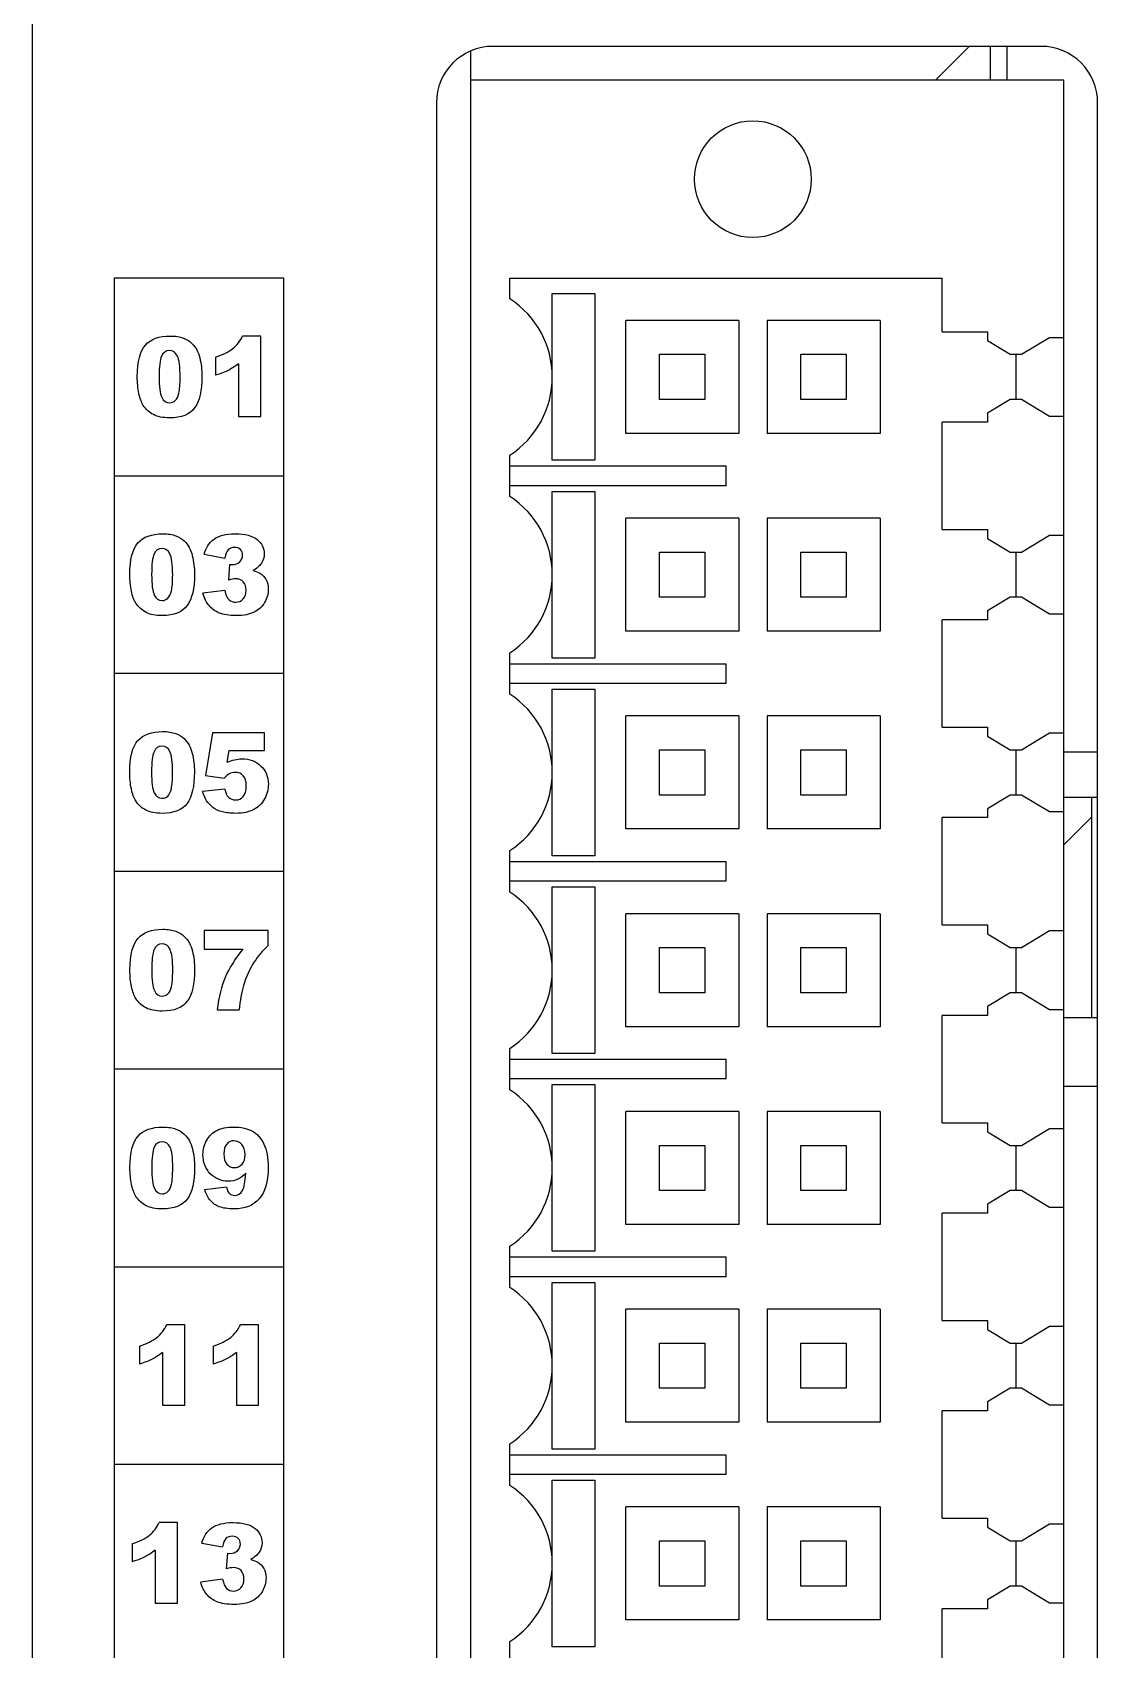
# Model space of a CAD drawing. Header units: millimetres. Extents: x 40 to 416, y -270 to 20.
# Drawn here: x 281.75 to 300.6, y -212.03 to -183.4 of the extents above; entities that cross this region are included whole.
import ezdxf

# ---------------------------------------------------------------- set-up
doc = ezdxf.new("R2010")
doc.units = ezdxf.units.MM
for name, color, linetype in [('1728620000_DXF_CONTINUOUS_LINE', 7, 'CONTINUOUS'), ('AIOJ784_4_00DXF_CONTINUOUS_LINE', 7, 'CONTINUOUS'), ('AOMJ712I_002DXF_CONTINUOUS_LINE', 7, 'CONTINUOUS'), ('IO_CH_PCB_DXF_CONTINUOUS_LINE', 7, 'CONTINUOUS'), ('TE_1734099_5DXF_CONTINUOUS_LINE', 7, 'CONTINUOUS')]:
    doc.layers.add(name, color=color, linetype=linetype)

# ---------------------------------------------------------------- blocks, each defined once
blk = doc.blocks.new('MOD_AOM712i')
at = {"layer": '1728620000_DXF_CONTINUOUS_LINE', "color": 7, "linetype": 'Continuous'}
for p, q in [((7.5, 85.75), (7.5, 15.75)), ((18, 85.75), (7.5, 85.75)), ((18, 15.75), (18, 85.75)), ((8.2, 81.883), (8.2, 82.25)), ((8.2, 82.25), (15.85, 82.25)), ((15.85, 81.3), (15.85, 82.25)), ((8.95, 80.504), (8.95, 81.975)), ((8.95, 81.975), (9.702, 81.975)), ((9.702, 81.975), (9.702, 79.025)), ((10.25, 79.5), (10.25, 81.5)), ((12.25, 81.5), (10.25, 81.5)), ((12.25, 81.5), (12.25, 79.5)), ((12.75, 81.5), (12.75, 79.5)), ((14.75, 81.5), (12.75, 81.5)), ((14.75, 81.5), (14.75, 79.5)), ((15.85, 81.3), (16.65, 81.3)), ((16.65, 81.3), (16.65, 81.142)), ((16.65, 81.142), (17.053, 80.9)), ((17.25, 80.9), (17.75, 81.2)), ((17.75, 81.2), (18, 81.2)), ((10.85, 80.1), (10.85, 80.9)), ((10.85, 80.9), (11.65, 80.9)), ((11.65, 80.9), (11.65, 80.1)), ((13.35, 80.1), (13.35, 80.9)), ((13.35, 80.9), (14.15, 80.9)), ((14.15, 80.9), (14.15, 80.1)), ((17.053, 80.9), (17.25, 80.9)), ((17.15, 80.9), (17.15, 80.1)), ((8.95, 79.025), (8.95, 80.496)), ((11.65, 80.1), (10.85, 80.1)), ((14.15, 80.1), (13.35, 80.1)), ((17.053, 80.1), (16.65, 79.858)), ((17.25, 80.1), (17.053, 80.1)), ((17.75, 79.8), (17.25, 80.1)), ((15.85, 77.8), (15.85, 79.7)), ((16.65, 79.7), (15.85, 79.7)), ((16.65, 79.858), (16.65, 79.7)), ((18, 79.8), (17.75, 79.8)), ((12.25, 79.5), (10.25, 79.5)), ((14.75, 79.5), (12.75, 79.5)), ((8.2, 78.383), (8.2, 79.117)), ((9.702, 79.025), (8.95, 79.025)), ((8.2, 78.925), (12.025, 78.925)), ((12.025, 78.575), (12.025, 78.925)), ((12.025, 78.575), (8.2, 78.575)), ((8.95, 77.004), (8.95, 78.475)), ((8.95, 78.475), (9.702, 78.475)), ((9.702, 78.475), (9.702, 75.525)), ((10.25, 76), (10.25, 78)), ((12.25, 78), (10.25, 78)), ((12.25, 78), (12.25, 76)), ((12.75, 78), (12.75, 76)), ((14.75, 78), (12.75, 78)), ((14.75, 78), (14.75, 76)), ((15.85, 77.8), (16.65, 77.8)), ((16.65, 77.8), (16.65, 77.642)), ((16.65, 77.642), (17.053, 77.4)), ((17.25, 77.4), (17.75, 77.7)), ((17.75, 77.7), (18, 77.7)), ((10.85, 76.6), (10.85, 77.4)), ((10.85, 77.4), (11.65, 77.4)), ((11.65, 77.4), (11.65, 76.6)), ((13.35, 76.6), (13.35, 77.4)), ((13.35, 77.4), (14.15, 77.4)), ((14.15, 77.4), (14.15, 76.6)), ((17.053, 77.4), (17.25, 77.4)), ((17.15, 77.4), (17.15, 76.6)), ((8.95, 75.525), (8.95, 76.996)), ((11.65, 76.6), (10.85, 76.6)), ((14.15, 76.6), (13.35, 76.6)), ((17.053, 76.6), (16.65, 76.358)), ((17.25, 76.6), (17.053, 76.6)), ((17.75, 76.3), (17.25, 76.6)), ((15.85, 74.3), (15.85, 76.2)), ((16.65, 76.2), (15.85, 76.2)), ((16.65, 76.358), (16.65, 76.2)), ((18, 76.3), (17.75, 76.3)), ((12.25, 76), (10.25, 76)), ((14.75, 76), (12.75, 76)), ((8.2, 74.883), (8.2, 75.617)), ((8.2, 75.425), (12.025, 75.425)), ((9.702, 75.525), (8.95, 75.525)), ((12.025, 75.075), (12.025, 75.425)), ((12.025, 75.075), (8.2, 75.075)), ((8.95, 73.504), (8.95, 74.975)), ((8.95, 74.975), (9.702, 74.975)), ((9.702, 74.975), (9.702, 72.025)), ((10.25, 72.5), (10.25, 74.5)), ((12.25, 74.5), (10.25, 74.5)), ((12.25, 74.5), (12.25, 72.5)), ((12.75, 74.5), (12.75, 72.5)), ((14.75, 74.5), (12.75, 74.5)), ((14.75, 74.5), (14.75, 72.5)), ((15.85, 74.3), (16.65, 74.3)), ((16.65, 74.3), (16.65, 74.142)), ((16.65, 74.142), (17.053, 73.9)), ((17.25, 73.9), (17.75, 74.2)), ((17.75, 74.2), (18, 74.2)), ((10.85, 73.1), (10.85, 73.9)), ((10.85, 73.9), (11.65, 73.9)), ((11.65, 73.9), (11.65, 73.1)), ((13.35, 73.1), (13.35, 73.9)), ((13.35, 73.9), (14.15, 73.9)), ((14.15, 73.9), (14.15, 73.1)), ((17.053, 73.9), (17.25, 73.9)), ((17.15, 73.9), (17.15, 73.1)), ((8.95, 72.025), (8.95, 73.496)), ((11.65, 73.1), (10.85, 73.1)), ((14.15, 73.1), (13.35, 73.1)), ((17.053, 73.1), (16.65, 72.858)), ((17.25, 73.1), (17.053, 73.1)), ((17.75, 72.8), (17.25, 73.1)), ((16.65, 72.858), (16.65, 72.7)), ((18, 72.8), (17.75, 72.8)), ((12.25, 72.5), (10.25, 72.5)), ((14.75, 72.5), (12.75, 72.5)), ((15.85, 70.8), (15.85, 72.7)), ((16.65, 72.7), (15.85, 72.7)), ((8.2, 71.383), (8.2, 72.117)), ((8.2, 71.925), (12.025, 71.925)), ((9.702, 72.025), (8.95, 72.025)), ((12.025, 71.575), (12.025, 71.925)), ((12.025, 71.575), (8.2, 71.575)), ((8.95, 70.004), (8.95, 71.475)), ((8.95, 71.475), (9.702, 71.475)), ((9.702, 71.475), (9.702, 68.525)), ((10.25, 69), (10.25, 71)), ((12.25, 71), (10.25, 71)), ((12.25, 71), (12.25, 69)), ((12.75, 71), (12.75, 69)), ((14.75, 71), (12.75, 71)), ((14.75, 71), (14.75, 69)), ((15.85, 70.8), (16.65, 70.8)), ((16.65, 70.8), (16.65, 70.642)), ((17.25, 70.4), (17.75, 70.7)), ((17.75, 70.7), (18, 70.7)), ((16.65, 70.642), (17.053, 70.4)), ((10.85, 69.6), (10.85, 70.4)), ((10.85, 70.4), (11.65, 70.4)), ((11.65, 70.4), (11.65, 69.6)), ((13.35, 69.6), (13.35, 70.4)), ((13.35, 70.4), (14.15, 70.4)), ((14.15, 70.4), (14.15, 69.6)), ((17.053, 70.4), (17.25, 70.4)), ((17.15, 70.4), (17.15, 69.6)), ((8.95, 68.525), (8.95, 69.996)), ((11.65, 69.6), (10.85, 69.6)), ((14.15, 69.6), (13.35, 69.6)), ((17.053, 69.6), (16.65, 69.358)), ((17.25, 69.6), (17.053, 69.6)), ((17.75, 69.3), (17.25, 69.6)), ((16.65, 69.358), (16.65, 69.2)), ((18, 69.3), (17.75, 69.3)), ((12.25, 69), (10.25, 69)), ((14.75, 69), (12.75, 69)), ((15.85, 67.3), (15.85, 69.2)), ((16.65, 69.2), (15.85, 69.2)), ((8.2, 67.883), (8.2, 68.617)), ((8.2, 68.425), (12.025, 68.425)), ((9.702, 68.525), (8.95, 68.525)), ((12.025, 68.075), (12.025, 68.425)), ((12.025, 68.075), (8.2, 68.075)), ((8.95, 66.504), (8.95, 67.975)), ((8.95, 67.975), (9.702, 67.975)), ((9.702, 67.975), (9.702, 65.025)), ((10.25, 65.5), (10.25, 67.5)), ((12.25, 67.5), (10.25, 67.5)), ((12.25, 67.5), (12.25, 65.5)), ((12.75, 67.5), (12.75, 65.5)), ((14.75, 67.5), (12.75, 67.5)), ((14.75, 67.5), (14.75, 65.5)), ((15.85, 67.3), (16.65, 67.3)), ((16.65, 67.3), (16.65, 67.142)), ((16.65, 67.142), (17.053, 66.9)), ((17.25, 66.9), (17.75, 67.2)), ((17.75, 67.2), (18, 67.2)), ((10.85, 66.1), (10.85, 66.9)), ((10.85, 66.9), (11.65, 66.9)), ((11.65, 66.9), (11.65, 66.1)), ((13.35, 66.1), (13.35, 66.9)), ((13.35, 66.9), (14.15, 66.9)), ((14.15, 66.9), (14.15, 66.1)), ((17.053, 66.9), (17.25, 66.9)), ((17.15, 66.9), (17.15, 66.1)), ((8.95, 65.025), (8.95, 66.496)), ((11.65, 66.1), (10.85, 66.1)), ((14.15, 66.1), (13.35, 66.1)), ((17.053, 66.1), (16.65, 65.858)), ((16.65, 65.858), (16.65, 65.7)), ((17.25, 66.1), (17.053, 66.1)), ((17.75, 65.8), (17.25, 66.1)), ((15.85, 63.8), (15.85, 65.7)), ((16.65, 65.7), (15.85, 65.7)), ((18, 65.8), (17.75, 65.8)), ((12.25, 65.5), (10.25, 65.5)), ((14.75, 65.5), (12.75, 65.5)), ((8.2, 64.383), (8.2, 65.117)), ((9.702, 65.025), (8.95, 65.025)), ((8.2, 64.925), (12.025, 64.925)), ((12.025, 64.575), (12.025, 64.925)), ((12.025, 64.575), (8.2, 64.575)), ((8.95, 63.004), (8.95, 64.475)), ((8.95, 64.475), (9.702, 64.475)), ((9.702, 64.475), (9.702, 61.525)), ((10.25, 62), (10.25, 64)), ((12.25, 64), (10.25, 64)), ((12.25, 64), (12.25, 62)), ((12.75, 64), (12.75, 62)), ((14.75, 64), (12.75, 64)), ((14.75, 64), (14.75, 62)), ((15.85, 63.8), (16.65, 63.8)), ((16.65, 63.8), (16.65, 63.642)), ((16.65, 63.642), (17.053, 63.4)), ((17.25, 63.4), (17.75, 63.7)), ((17.75, 63.7), (18, 63.7)), ((10.85, 62.6), (10.85, 63.4)), ((10.85, 63.4), (11.65, 63.4)), ((11.65, 63.4), (11.65, 62.6)), ((13.35, 62.6), (13.35, 63.4)), ((13.35, 63.4), (14.15, 63.4)), ((14.15, 63.4), (14.15, 62.6)), ((17.053, 63.4), (17.25, 63.4)), ((17.15, 63.4), (17.15, 62.6)), ((8.95, 61.525), (8.95, 62.996)), ((11.65, 62.6), (10.85, 62.6)), ((14.15, 62.6), (13.35, 62.6)), ((17.053, 62.6), (16.65, 62.358)), ((17.25, 62.6), (17.053, 62.6)), ((17.75, 62.3), (17.25, 62.6)), ((15.85, 60.3), (15.85, 62.2)), ((16.65, 62.2), (15.85, 62.2)), ((16.65, 62.358), (16.65, 62.2)), ((18, 62.3), (17.75, 62.3)), ((12.25, 62), (10.25, 62)), ((14.75, 62), (12.75, 62)), ((8.2, 60.883), (8.2, 61.617)), ((8.2, 61.425), (12.025, 61.425)), ((9.702, 61.525), (8.95, 61.525)), ((12.025, 61.075), (12.025, 61.425)), ((12.025, 61.075), (8.2, 61.075)), ((8.95, 59.504), (8.95, 60.975)), ((8.95, 60.975), (9.702, 60.975)), ((9.702, 60.975), (9.702, 58.025)), ((10.25, 58.5), (10.25, 60.5)), ((12.25, 60.5), (10.25, 60.5)), ((12.25, 60.5), (12.25, 58.5)), ((12.75, 60.5), (12.75, 58.5)), ((14.75, 60.5), (12.75, 60.5)), ((14.75, 60.5), (14.75, 58.5)), ((15.85, 60.3), (16.65, 60.3)), ((16.65, 60.3), (16.65, 60.142)), ((16.65, 60.142), (17.053, 59.9)), ((17.25, 59.9), (17.75, 60.2)), ((17.75, 60.2), (18, 60.2)), ((10.85, 59.1), (10.85, 59.9)), ((10.85, 59.9), (11.65, 59.9)), ((11.65, 59.9), (11.65, 59.1)), ((13.35, 59.1), (13.35, 59.9)), ((13.35, 59.9), (14.15, 59.9)), ((14.15, 59.9), (14.15, 59.1)), ((17.053, 59.9), (17.25, 59.9)), ((17.15, 59.9), (17.15, 59.1)), ((8.95, 58.025), (8.95, 59.496)), ((11.65, 59.1), (10.85, 59.1)), ((14.15, 59.1), (13.35, 59.1)), ((17.053, 59.1), (16.65, 58.858)), ((17.25, 59.1), (17.053, 59.1)), ((17.75, 58.8), (17.25, 59.1)), ((16.65, 58.7), (15.85, 58.7)), ((15.85, 56.8), (15.85, 58.7)), ((16.65, 58.858), (16.65, 58.7)), ((18, 58.8), (17.75, 58.8)), ((12.25, 58.5), (10.25, 58.5)), ((14.75, 58.5), (12.75, 58.5)), ((8.2, 57.383), (8.2, 58.117)), ((9.702, 58.025), (8.95, 58.025))]:
    blk.add_line(p, q, dxfattribs=at)
blk.add_circle((12.5, 84), 1.033, dxfattribs=at)
for centre in [(7.3, 80.5), (7.3, 77), (7.3, 73.5), (7.3, 70), (7.3, 66.5), (7.3, 63), (7.3, 59.5)]:
    blk.add_arc(centre, 1.65, 303.0557, 56.9443, dxfattribs=at)
at = {"layer": 'AIOJ784_4_00DXF_CONTINUOUS_LINE', "color": 2, "linetype": 'Continuous'}
for p, q in [((15.729, 85.75), (16.329, 86.35)), ((18, 72.216), (18.5, 72.716))]:
    blk.add_line(p, q, dxfattribs=at)
at = {"layer": 'AIOJ784_4_00DXF_CONTINUOUS_LINE', "color": 7, "linetype": 'Continuous'}
for p, q in [((16.7, 86.35), (16.7, 85.75)), ((18, 67.95), (18.6, 67.95))]:
    blk.add_line(p, q, dxfattribs=at)
at = {"layer": 'AOMJ712I_002DXF_CONTINUOUS_LINE', "color": 7, "linetype": 'Continuous'}
for p, q in [((-0.25, 6), (-0.25, 91.9)), ((17.6, 86.35), (7.9, 86.35)), ((6.9, 85.35), (6.9, 16.15)), ((18.6, 16.15), (18.6, 85.35))]:
    blk.add_line(p, q, dxfattribs=at)
at = {"layer": 'AOMJ712I_002DXF_CONTINUOUS_LINE', "color": 4, "linetype": 'Continuous'}
for p, q in [((1.2, 82.25), (1.2, 19.25)), ((4.2, 82.25), (1.2, 82.25)), ((4.2, 19.25), (4.2, 82.25)), ((3.793, 81.224), (3.471, 81.224)), ((3.793, 79.8), (3.793, 81.224)), ((2.991, 80.849), (2.991, 80.53)), ((3.4, 80.733), (3.4, 79.8)), ((3.4, 79.8), (3.793, 79.8)), ((1.2, 78.75), (4.2, 78.75)), ((2.789, 77.361), (3.157, 77.295)), ((3.241, 77.182), (3.221, 76.905)), ((3.241, 77.182), (3.292, 77.178)), ((3.157, 76.721), (2.768, 76.67)), ((4.2, 75.25), (1.2, 75.25)), ((2.936, 74.2), (2.813, 73.447)), ((3.859, 74.2), (2.936, 74.2)), ((3.859, 73.89), (3.859, 74.2)), ((3.2, 73.68), (3.234, 73.89)), ((3.234, 73.89), (3.859, 73.89)), ((2.813, 73.447), (3.144, 73.4)), ((3.156, 73.206), (2.762, 73.163)), ((1.2, 71.75), (4.2, 71.75)), ((2.788, 70.7), (2.788, 70.371)), ((3.923, 70.7), (2.788, 70.7)), ((3.923, 70.437), (3.923, 70.7)), ((2.788, 70.371), (3.479, 70.371)), ((3.024, 69.3), (3.411, 69.3)), ((4.2, 68.25), (1.2, 68.25)), ((3.186, 66.163), (2.799, 66.114)), ((1.2, 64.75), (4.2, 64.75)), ((2.449, 63.724), (2.127, 63.724)), ((2.449, 62.3), (2.449, 63.724)), ((3.753, 63.724), (3.432, 63.724)), ((3.753, 62.3), (3.753, 63.724)), ((1.647, 63.349), (1.647, 63.03)), ((2.951, 63.349), (2.951, 63.03)), ((2.055, 63.233), (2.055, 62.3)), ((3.36, 63.233), (3.36, 62.3)), ((2.055, 62.3), (2.449, 62.3)), ((3.36, 62.3), (3.753, 62.3)), ((4.2, 61.25), (1.2, 61.25)), ((2.317, 60.224), (1.995, 60.224)), ((2.317, 58.8), (2.317, 60.224)), ((1.515, 59.849), (1.515, 59.53)), ((2.75, 59.861), (3.117, 59.795)), ((1.924, 59.733), (1.924, 58.8)), ((3.201, 59.682), (3.181, 59.405)), ((3.201, 59.682), (3.252, 59.678)), ((3.117, 59.221), (2.729, 59.17)), ((1.924, 58.8), (2.317, 58.8))]:
    blk.add_line(p, q, dxfattribs=at)
at = {"layer": 'AOMJ712I_002DXF_CONTINUOUS_LINE', "color": 7, "linetype": 'Continuous'}
for centre, start, end in [((7.9, 85.35), 90, 180), ((17.6, 85.35), 0, 90)]:
    blk.add_arc(centre, 1, start, end, dxfattribs=at)
at = {"layer": 'AOMJ712I_002DXF_CONTINUOUS_LINE', "color": 4, "linetype": 'Continuous'}
for points in [[(1.607, 80.506), (1.607, 80.771), (1.655, 80.957), (1.751, 81.064)], [(1.751, 81.064), (1.846, 81.17), (1.992, 81.224), (2.189, 81.224)], [(2.189, 81.224), (2.282, 81.224), (2.36, 81.211), (2.421, 81.188)], [(2.421, 81.188), (2.481, 81.166), (2.53, 81.135), (2.569, 81.098)], [(2.569, 81.098), (2.607, 81.061), (2.636, 81.021), (2.658, 80.98)], [(3.299, 81.002), (3.372, 81.062), (3.429, 81.136), (3.471, 81.224)], [(2.036, 80.867), (2.007, 80.802), (1.993, 80.68), (1.993, 80.505)], [(2.175, 80.965), (2.11, 80.965), (2.064, 80.932), (2.036, 80.867)], [(2.317, 80.869), (2.285, 80.933), (2.238, 80.965), (2.175, 80.965)], [(2.364, 80.494), (2.364, 80.68), (2.348, 80.805), (2.317, 80.869)], [(2.658, 80.98), (2.68, 80.939), (2.699, 80.892), (2.712, 80.837)], [(2.712, 80.837), (2.738, 80.732), (2.751, 80.623), (2.751, 80.511)], [(2.991, 80.849), (3.123, 80.891), (3.226, 80.942), (3.299, 81.002)], [(3.4, 80.733), (3.336, 80.684), (3.273, 80.645), (3.214, 80.615)], [(1.635, 80.209), (1.616, 80.298), (1.607, 80.397), (1.607, 80.506)], [(1.993, 80.505), (1.993, 80.326), (2.008, 80.204), (2.04, 80.139)], [(2.343, 80.214), (2.357, 80.274), (2.364, 80.367), (2.364, 80.494)], [(2.751, 80.511), (2.751, 80.256), (2.708, 80.07), (2.622, 79.953)], [(3.214, 80.615), (3.155, 80.585), (3.081, 80.556), (2.991, 80.53)], [(1.713, 79.997), (1.68, 80.049), (1.654, 80.119), (1.635, 80.209)], [(2.279, 80.083), (2.308, 80.11), (2.33, 80.154), (2.343, 80.214)], [(1.893, 79.832), (1.82, 79.87), (1.76, 79.925), (1.713, 79.997)], [(2.04, 80.139), (2.071, 80.074), (2.117, 80.042), (2.177, 80.042)], [(2.177, 80.042), (2.216, 80.042), (2.251, 80.055), (2.279, 80.083)], [(2.622, 79.953), (2.536, 79.834), (2.388, 79.776), (2.178, 79.776)], [(2.178, 79.776), (2.06, 79.776), (1.965, 79.795), (1.893, 79.832)], [(1.619, 77.564), (1.714, 77.67), (1.86, 77.724), (2.057, 77.724)], [(2.057, 77.724), (2.15, 77.724), (2.228, 77.711), (2.289, 77.688)], [(2.289, 77.688), (2.349, 77.666), (2.399, 77.635), (2.437, 77.598)], [(2.437, 77.598), (2.475, 77.561), (2.505, 77.521), (2.527, 77.48)], [(2.789, 77.361), (2.82, 77.477), (2.878, 77.567), (2.965, 77.63)], [(2.965, 77.63), (3.052, 77.692), (3.175, 77.724), (3.335, 77.724)], [(3.335, 77.724), (3.517, 77.724), (3.649, 77.689), (3.73, 77.621)], [(3.73, 77.621), (3.812, 77.553), (3.853, 77.468), (3.853, 77.365)], [(1.475, 77.006), (1.475, 77.271), (1.523, 77.457), (1.619, 77.564)], [(1.904, 77.367), (1.875, 77.302), (1.861, 77.18), (1.861, 77.005)], [(2.043, 77.465), (1.979, 77.465), (1.933, 77.432), (1.904, 77.367)], [(2.185, 77.369), (2.153, 77.433), (2.106, 77.465), (2.043, 77.465)], [(2.233, 76.994), (2.233, 77.18), (2.216, 77.305), (2.185, 77.369)], [(2.527, 77.48), (2.549, 77.439), (2.567, 77.392), (2.58, 77.337)], [(2.58, 77.337), (2.606, 77.232), (2.619, 77.123), (2.619, 77.011)], [(3.215, 77.44), (3.187, 77.413), (3.167, 77.364), (3.157, 77.295)], [(3.327, 77.482), (3.281, 77.482), (3.244, 77.468), (3.215, 77.44)], [(3.432, 77.444), (3.406, 77.469), (3.371, 77.482), (3.327, 77.482)], [(3.419, 77.226), (3.453, 77.259), (3.47, 77.297), (3.47, 77.342)], [(3.47, 77.342), (3.47, 77.384), (3.457, 77.418), (3.432, 77.444)], [(3.853, 77.365), (3.853, 77.304), (3.836, 77.249), (3.803, 77.201)], [(1.503, 76.709), (1.484, 76.798), (1.475, 76.897), (1.475, 77.006)], [(1.861, 77.005), (1.861, 76.826), (1.876, 76.704), (1.908, 76.639)], [(2.619, 77.011), (2.619, 76.756), (2.576, 76.57), (2.491, 76.453)], [(3.292, 77.178), (3.342, 77.178), (3.384, 77.194), (3.419, 77.226)], [(3.803, 77.201), (3.77, 77.151), (3.72, 77.108), (3.654, 77.072)], [(3.654, 77.072), (3.707, 77.058), (3.749, 77.042), (3.777, 77.025)], [(3.777, 77.025), (3.824, 76.996), (3.86, 76.958), (3.886, 76.911)], [(2.148, 76.583), (2.176, 76.61), (2.198, 76.654), (2.212, 76.714)], [(2.212, 76.714), (2.225, 76.774), (2.233, 76.867), (2.233, 76.994)], [(3.157, 76.721), (3.172, 76.643), (3.195, 76.588), (3.228, 76.558)], [(3.347, 76.927), (3.316, 76.927), (3.274, 76.92), (3.221, 76.905)], [(3.482, 76.874), (3.449, 76.909), (3.404, 76.927), (3.347, 76.927)], [(3.481, 76.57), (3.515, 76.608), (3.533, 76.659), (3.533, 76.723)], [(3.533, 76.723), (3.533, 76.788), (3.516, 76.838), (3.482, 76.874)], [(3.925, 76.744), (3.925, 76.662), (3.903, 76.584), (3.86, 76.509)], [(3.886, 76.911), (3.911, 76.864), (3.925, 76.809), (3.925, 76.744)], [(1.581, 76.497), (1.548, 76.549), (1.522, 76.619), (1.503, 76.709)], [(1.761, 76.332), (1.688, 76.37), (1.628, 76.425), (1.581, 76.497)], [(1.908, 76.639), (1.939, 76.574), (1.985, 76.542), (2.045, 76.542)], [(2.045, 76.542), (2.085, 76.542), (2.119, 76.555), (2.148, 76.583)], [(2.491, 76.453), (2.404, 76.334), (2.256, 76.276), (2.046, 76.276)], [(2.877, 76.452), (2.829, 76.509), (2.793, 76.582), (2.768, 76.67)], [(3.059, 76.321), (2.985, 76.351), (2.925, 76.395), (2.877, 76.452)], [(3.228, 76.558), (3.26, 76.527), (3.301, 76.513), (3.351, 76.513)], [(3.351, 76.513), (3.402, 76.513), (3.446, 76.532), (3.481, 76.57)], [(3.86, 76.509), (3.818, 76.435), (3.757, 76.376), (3.676, 76.337)], [(2.046, 76.276), (1.928, 76.276), (1.833, 76.295), (1.761, 76.332)], [(3.36, 76.276), (3.232, 76.276), (3.132, 76.291), (3.059, 76.321)], [(3.676, 76.337), (3.596, 76.297), (3.49, 76.276), (3.36, 76.276)], [(1.617, 74.064), (1.713, 74.17), (1.859, 74.224), (2.055, 74.224)], [(2.055, 74.224), (2.149, 74.224), (2.226, 74.211), (2.287, 74.188)], [(2.287, 74.188), (2.348, 74.166), (2.397, 74.135), (2.435, 74.098)], [(1.474, 73.506), (1.474, 73.771), (1.522, 73.957), (1.617, 74.064)], [(1.903, 73.867), (1.874, 73.802), (1.86, 73.68), (1.86, 73.505)], [(2.042, 73.965), (1.977, 73.965), (1.931, 73.932), (1.903, 73.867)], [(2.183, 73.869), (2.152, 73.933), (2.105, 73.965), (2.042, 73.965)], [(2.231, 73.494), (2.231, 73.68), (2.215, 73.805), (2.183, 73.869)], [(2.435, 74.098), (2.474, 74.061), (2.503, 74.021), (2.525, 73.98)], [(2.525, 73.98), (2.547, 73.939), (2.565, 73.892), (2.579, 73.837)], [(2.579, 73.837), (2.605, 73.732), (2.618, 73.623), (2.618, 73.511)], [(3.2, 73.68), (3.243, 73.7), (3.286, 73.715), (3.328, 73.725)], [(3.328, 73.725), (3.37, 73.735), (3.412, 73.741), (3.454, 73.741)], [(3.454, 73.741), (3.594, 73.741), (3.708, 73.698), (3.795, 73.613)], [(3.795, 73.613), (3.882, 73.529), (3.926, 73.422), (3.926, 73.294)], [(1.502, 73.209), (1.482, 73.298), (1.474, 73.397), (1.474, 73.506)], [(1.86, 73.505), (1.86, 73.326), (1.875, 73.204), (1.906, 73.139)], [(2.21, 73.214), (2.223, 73.274), (2.231, 73.367), (2.231, 73.494)], [(2.618, 73.511), (2.618, 73.256), (2.575, 73.07), (2.489, 72.953)], [(3.23, 73.473), (3.203, 73.459), (3.175, 73.434), (3.144, 73.4)], [(3.339, 73.5), (3.301, 73.5), (3.264, 73.49), (3.23, 73.473)], [(3.481, 73.441), (3.445, 73.48), (3.398, 73.5), (3.339, 73.5)], [(3.535, 73.258), (3.535, 73.341), (3.517, 73.403), (3.481, 73.441)], [(3.926, 73.294), (3.926, 73.203), (3.903, 73.116), (3.859, 73.033)], [(1.58, 72.997), (1.546, 73.049), (1.521, 73.119), (1.502, 73.209)], [(1.759, 72.832), (1.687, 72.87), (1.627, 72.925), (1.58, 72.997)], [(1.906, 73.139), (1.938, 73.074), (1.984, 73.042), (2.044, 73.042)], [(2.044, 73.042), (2.083, 73.042), (2.117, 73.055), (2.146, 73.083)], [(2.146, 73.083), (2.175, 73.11), (2.197, 73.154), (2.21, 73.214)], [(2.834, 72.999), (2.805, 73.043), (2.781, 73.097), (2.762, 73.163)], [(2.945, 72.88), (2.9, 72.915), (2.862, 72.955), (2.834, 72.999)], [(3.156, 73.206), (3.165, 73.143), (3.187, 73.094), (3.222, 73.061)], [(3.222, 73.061), (3.257, 73.029), (3.299, 73.013), (3.347, 73.013)], [(3.347, 73.013), (3.401, 73.013), (3.446, 73.033), (3.481, 73.074)], [(3.481, 73.074), (3.517, 73.115), (3.535, 73.176), (3.535, 73.258)], [(3.859, 73.033), (3.814, 72.949), (3.75, 72.886), (3.667, 72.842)], [(2.045, 72.776), (1.926, 72.776), (1.832, 72.795), (1.759, 72.832)], [(2.489, 72.953), (2.403, 72.834), (2.255, 72.776), (2.045, 72.776)], [(3.114, 72.802), (3.048, 72.819), (2.991, 72.846), (2.945, 72.88)], [(3.351, 72.776), (3.259, 72.776), (3.179, 72.786), (3.114, 72.802)], [(3.667, 72.842), (3.585, 72.798), (3.479, 72.776), (3.351, 72.776)], [(1.62, 70.564), (1.715, 70.67), (1.862, 70.724), (2.058, 70.724)], [(2.058, 70.724), (2.152, 70.724), (2.229, 70.711), (2.29, 70.688)], [(1.477, 70.006), (1.477, 70.271), (1.524, 70.457), (1.62, 70.564)], [(2.045, 70.465), (1.98, 70.465), (1.934, 70.432), (1.905, 70.367)], [(2.186, 70.369), (2.155, 70.433), (2.108, 70.465), (2.045, 70.465)], [(2.29, 70.688), (2.35, 70.666), (2.4, 70.635), (2.438, 70.598)], [(2.438, 70.598), (2.477, 70.561), (2.506, 70.521), (2.528, 70.48)], [(2.528, 70.48), (2.55, 70.439), (2.568, 70.392), (2.582, 70.337)], [(3.923, 70.437), (3.824, 70.348), (3.742, 70.251), (3.676, 70.148)], [(1.905, 70.367), (1.877, 70.302), (1.862, 70.18), (1.862, 70.005)], [(2.234, 69.994), (2.234, 70.18), (2.218, 70.305), (2.186, 70.369)], [(2.582, 70.337), (2.607, 70.232), (2.621, 70.123), (2.621, 70.011)], [(3.168, 69.875), (3.233, 70.03), (3.337, 70.195), (3.479, 70.371)], [(3.676, 70.148), (3.596, 70.022), (3.532, 69.882), (3.485, 69.727)], [(1.504, 69.709), (1.485, 69.798), (1.477, 69.897), (1.477, 70.006)], [(1.862, 70.005), (1.862, 69.826), (1.878, 69.704), (1.909, 69.639)], [(2.213, 69.714), (2.226, 69.774), (2.234, 69.867), (2.234, 69.994)], [(2.621, 70.011), (2.621, 69.756), (2.578, 69.57), (2.492, 69.453)], [(3.024, 69.3), (3.054, 69.528), (3.102, 69.72), (3.168, 69.875)], [(1.583, 69.497), (1.549, 69.549), (1.523, 69.619), (1.504, 69.709)], [(1.909, 69.639), (1.941, 69.574), (1.987, 69.542), (2.047, 69.542)], [(2.047, 69.542), (2.086, 69.542), (2.12, 69.555), (2.149, 69.583)], [(2.149, 69.583), (2.178, 69.61), (2.2, 69.654), (2.213, 69.714)], [(3.485, 69.727), (3.449, 69.607), (3.424, 69.464), (3.411, 69.3)], [(1.762, 69.332), (1.69, 69.37), (1.629, 69.425), (1.583, 69.497)], [(2.048, 69.276), (1.929, 69.276), (1.835, 69.295), (1.762, 69.332)], [(2.492, 69.453), (2.406, 69.334), (2.258, 69.276), (2.048, 69.276)], [(1.477, 66.506), (1.477, 66.771), (1.525, 66.957), (1.621, 67.064)], [(1.621, 67.064), (1.716, 67.17), (1.862, 67.224), (2.059, 67.224)], [(2.059, 67.224), (2.152, 67.224), (2.23, 67.211), (2.291, 67.188)], [(2.291, 67.188), (2.351, 67.166), (2.401, 67.135), (2.439, 67.098)], [(2.439, 67.098), (2.477, 67.061), (2.507, 67.021), (2.529, 66.98)], [(2.529, 66.98), (2.551, 66.939), (2.569, 66.892), (2.582, 66.837)], [(2.769, 66.738), (2.769, 66.83), (2.791, 66.915), (2.835, 66.992)], [(2.835, 66.992), (2.879, 67.068), (2.939, 67.126), (3.016, 67.165)], [(3.016, 67.165), (3.093, 67.204), (3.19, 67.224), (3.307, 67.224)], [(3.318, 66.981), (3.267, 66.981), (3.224, 66.961), (3.19, 66.923)], [(3.307, 67.224), (3.446, 67.224), (3.559, 67.199), (3.644, 67.151)], [(3.458, 66.916), (3.42, 66.959), (3.373, 66.981), (3.318, 66.981)], [(3.644, 67.151), (3.728, 67.104), (3.796, 67.027), (3.846, 66.922)], [(1.906, 66.867), (1.877, 66.802), (1.863, 66.68), (1.863, 66.505)], [(2.045, 66.965), (1.98, 66.965), (1.935, 66.932), (1.906, 66.867)], [(2.187, 66.869), (2.155, 66.933), (2.108, 66.965), (2.045, 66.965)], [(2.234, 66.494), (2.234, 66.68), (2.218, 66.805), (2.187, 66.869)], [(2.582, 66.837), (2.608, 66.732), (2.621, 66.623), (2.621, 66.511)], [(2.898, 66.399), (2.812, 66.489), (2.769, 66.601), (2.769, 66.738)], [(3.19, 66.923), (3.155, 66.884), (3.139, 66.826), (3.139, 66.748)], [(3.139, 66.748), (3.139, 66.67), (3.156, 66.61), (3.191, 66.569)], [(3.515, 66.739), (3.515, 66.814), (3.496, 66.873), (3.458, 66.916)], [(3.461, 66.567), (3.497, 66.607), (3.515, 66.664), (3.515, 66.739)], [(3.846, 66.922), (3.897, 66.817), (3.923, 66.68), (3.923, 66.508)], [(1.505, 66.209), (1.486, 66.298), (1.477, 66.397), (1.477, 66.506)], [(1.863, 66.505), (1.863, 66.326), (1.878, 66.204), (1.91, 66.139)], [(2.214, 66.214), (2.227, 66.274), (2.234, 66.367), (2.234, 66.494)], [(2.621, 66.511), (2.621, 66.256), (2.578, 66.07), (2.493, 65.953)], [(3.191, 66.569), (3.227, 66.527), (3.271, 66.507), (3.324, 66.507)], [(3.324, 66.507), (3.379, 66.507), (3.424, 66.527), (3.461, 66.567)], [(3.923, 66.508), (3.923, 66.255), (3.869, 66.069), (3.763, 65.952)], [(1.583, 65.997), (1.55, 66.049), (1.524, 66.119), (1.505, 66.209)], [(1.91, 66.139), (1.941, 66.074), (1.987, 66.042), (2.047, 66.042)], [(2.149, 66.083), (2.178, 66.11), (2.2, 66.154), (2.214, 66.214)], [(3.216, 66.266), (3.09, 66.266), (2.984, 66.31), (2.898, 66.399)], [(3.186, 66.163), (3.195, 66.108), (3.212, 66.07), (3.237, 66.048)], [(3.386, 66.299), (3.336, 66.277), (3.28, 66.266), (3.216, 66.266)], [(3.529, 66.405), (3.483, 66.357), (3.435, 66.321), (3.386, 66.299)], [(3.472, 66.11), (3.497, 66.155), (3.516, 66.254), (3.529, 66.405)], [(1.763, 65.832), (1.69, 65.87), (1.63, 65.925), (1.583, 65.997)], [(2.047, 66.042), (2.086, 66.042), (2.121, 66.055), (2.149, 66.083)], [(2.493, 65.953), (2.406, 65.834), (2.258, 65.776), (2.048, 65.776)], [(2.897, 65.928), (2.854, 65.978), (2.822, 66.04), (2.799, 66.114)], [(3.058, 65.815), (2.993, 65.84), (2.939, 65.878), (2.897, 65.928)], [(3.237, 66.048), (3.261, 66.025), (3.291, 66.015), (3.326, 66.015)], [(3.763, 65.952), (3.656, 65.834), (3.509, 65.776), (3.321, 65.776)], [(3.326, 66.015), (3.388, 66.015), (3.437, 66.046), (3.472, 66.11)], [(2.048, 65.776), (1.93, 65.776), (1.835, 65.795), (1.763, 65.832)], [(3.321, 65.776), (3.209, 65.776), (3.122, 65.789), (3.058, 65.815)], [(1.955, 63.502), (2.028, 63.562), (2.085, 63.636), (2.127, 63.724)], [(3.26, 63.502), (3.332, 63.562), (3.389, 63.636), (3.432, 63.724)], [(1.647, 63.349), (1.778, 63.391), (1.882, 63.442), (1.955, 63.502)], [(2.951, 63.349), (3.083, 63.391), (3.186, 63.442), (3.26, 63.502)], [(1.87, 63.115), (1.811, 63.085), (1.736, 63.056), (1.647, 63.03)], [(2.055, 63.233), (1.991, 63.184), (1.929, 63.145), (1.87, 63.115)], [(3.175, 63.115), (3.115, 63.085), (3.041, 63.056), (2.951, 63.03)], [(3.36, 63.233), (3.296, 63.184), (3.234, 63.145), (3.175, 63.115)], [(1.823, 60.002), (1.896, 60.062), (1.953, 60.136), (1.995, 60.224)], [(2.75, 59.861), (2.78, 59.977), (2.838, 60.067), (2.926, 60.13)], [(2.926, 60.13), (3.012, 60.192), (3.135, 60.224), (3.295, 60.224)], [(3.295, 60.224), (3.477, 60.224), (3.609, 60.189), (3.691, 60.121)], [(3.691, 60.121), (3.772, 60.053), (3.814, 59.968), (3.814, 59.865)], [(1.515, 59.849), (1.647, 59.891), (1.75, 59.942), (1.823, 60.002)], [(3.176, 59.94), (3.147, 59.913), (3.127, 59.864), (3.117, 59.795)], [(3.287, 59.982), (3.241, 59.982), (3.204, 59.968), (3.176, 59.94)], [(3.392, 59.944), (3.367, 59.969), (3.331, 59.982), (3.287, 59.982)], [(3.379, 59.726), (3.413, 59.759), (3.431, 59.797), (3.431, 59.842)], [(3.431, 59.842), (3.431, 59.884), (3.417, 59.918), (3.392, 59.944)], [(3.814, 59.865), (3.814, 59.804), (3.796, 59.749), (3.764, 59.701)], [(1.739, 59.615), (1.679, 59.585), (1.605, 59.556), (1.515, 59.53)], [(1.924, 59.733), (1.86, 59.684), (1.798, 59.645), (1.739, 59.615)], [(3.252, 59.678), (3.303, 59.678), (3.345, 59.694), (3.379, 59.726)], [(3.764, 59.701), (3.73, 59.651), (3.681, 59.608), (3.614, 59.572)], [(3.614, 59.572), (3.667, 59.558), (3.709, 59.542), (3.738, 59.525)], [(3.307, 59.427), (3.277, 59.427), (3.235, 59.42), (3.181, 59.405)], [(3.443, 59.374), (3.41, 59.409), (3.365, 59.427), (3.307, 59.427)], [(3.494, 59.223), (3.494, 59.288), (3.476, 59.338), (3.443, 59.374)], [(3.738, 59.525), (3.784, 59.496), (3.82, 59.458), (3.846, 59.411)], [(3.846, 59.411), (3.872, 59.364), (3.885, 59.309), (3.885, 59.244)], [(2.838, 58.952), (2.79, 59.009), (2.753, 59.082), (2.729, 59.17)], [(3.117, 59.221), (3.133, 59.143), (3.156, 59.088), (3.188, 59.058)], [(3.188, 59.058), (3.22, 59.027), (3.262, 59.013), (3.311, 59.013)], [(3.311, 59.013), (3.363, 59.013), (3.407, 59.032), (3.441, 59.07)], [(3.441, 59.07), (3.475, 59.108), (3.494, 59.159), (3.494, 59.223)], [(3.821, 59.009), (3.778, 58.935), (3.717, 58.876), (3.637, 58.837)], [(3.885, 59.244), (3.885, 59.162), (3.863, 59.084), (3.821, 59.009)], [(3.019, 58.821), (2.945, 58.851), (2.885, 58.895), (2.838, 58.952)], [(3.321, 58.776), (3.193, 58.776), (3.092, 58.791), (3.019, 58.821)], [(3.637, 58.837), (3.557, 58.797), (3.451, 58.776), (3.321, 58.776)]]:
    blk.add_open_spline(points, degree=3, dxfattribs=at)
at = {"layer": 'IO_CH_PCB_DXF_CONTINUOUS_LINE', "color": 7, "linetype": 'Continuous'}
blk.add_line((7.5, 86.266), (7.5, 85.75), dxfattribs=at)
at = {"layer": 'TE_1734099_5DXF_CONTINUOUS_LINE', "color": 7, "linetype": 'Continuous'}
for p, q in [((17, 85.75), (17, 86.35)), ((18.6, 73.86), (18, 73.86)), ((18, 73.06), (18.6, 73.06)), ((18.5, 69.16), (18.5, 73.06)), ((18, 69.16), (18.6, 69.16))]:
    blk.add_line(p, q, dxfattribs=at)

msp = doc.modelspace()

# ---------------------------------------------------------------- block references
msp.add_blockref('MOD_AOM712i', (282, -270))

doc.saveas('drawing.dxf')
